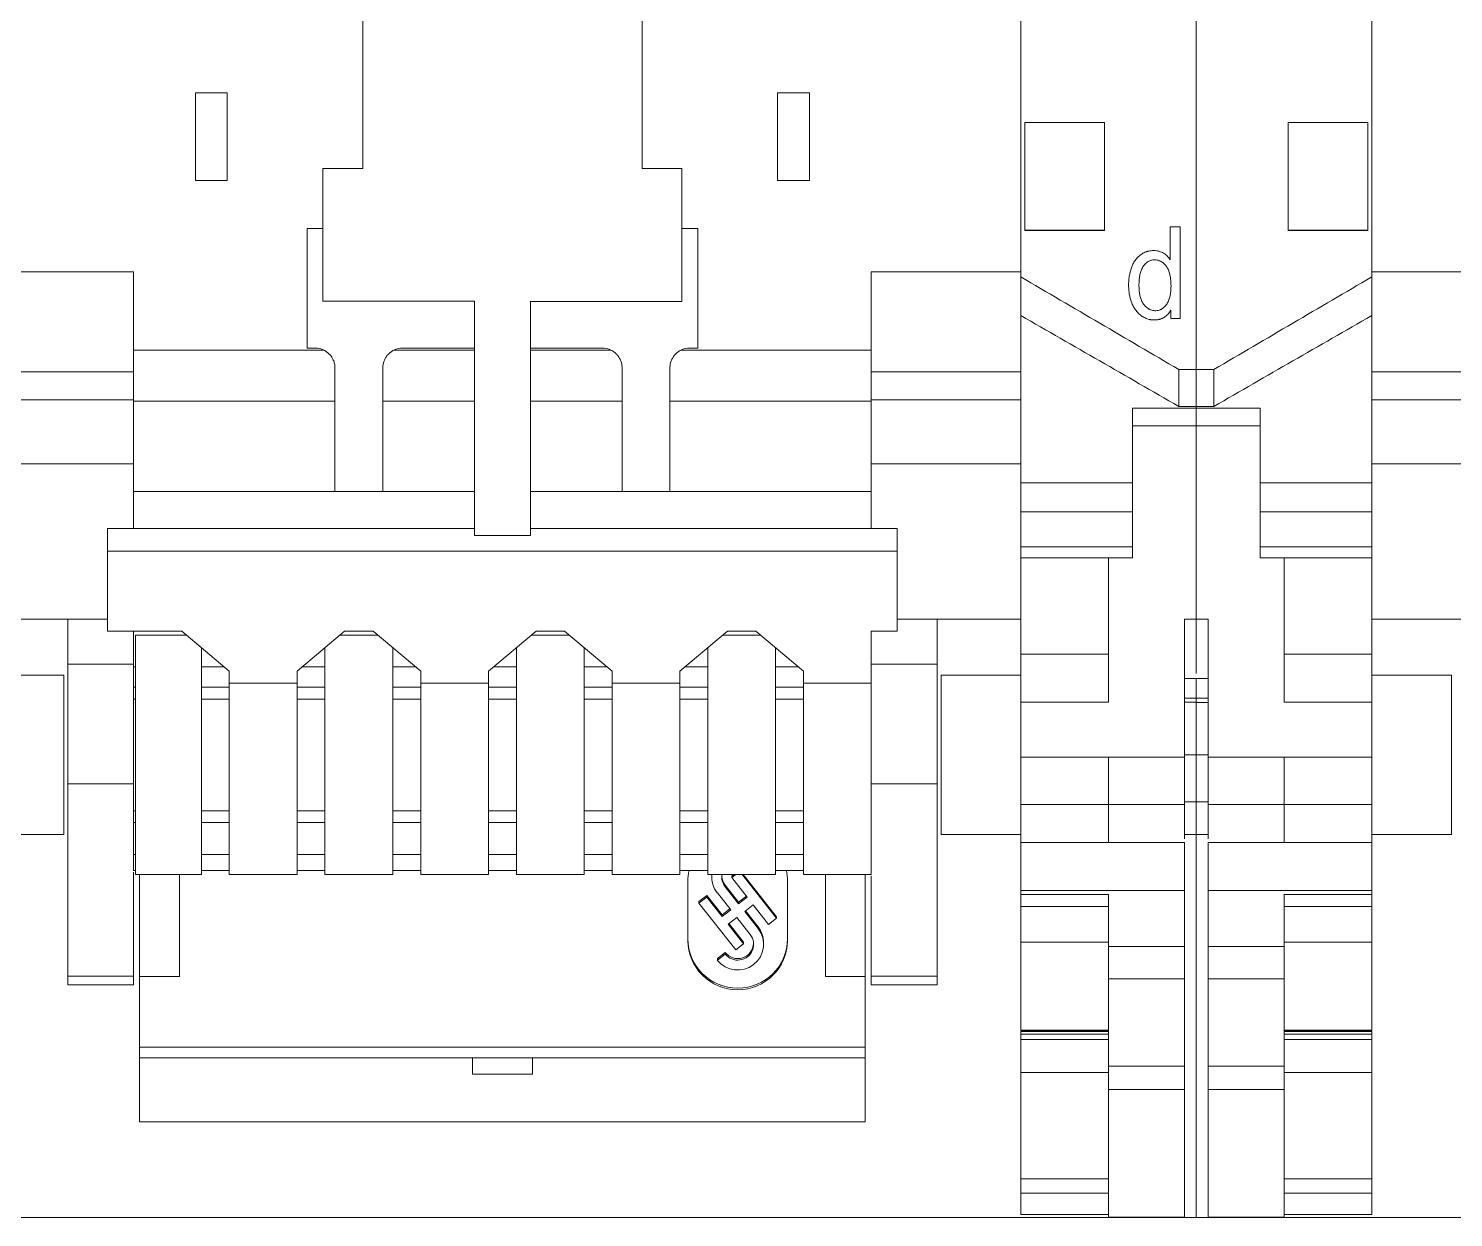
# Model space of a CAD drawing. Header units: millimetres. Extents: x 41350 to 54029, y 25852 to 34717.
# Drawn here: x 47022.33 to 47058.07, y 33420.9 to 33450.71 of the extents above; entities that cross this region are included whole.
import ezdxf

# ---------------------------------------------------------------- set-up
doc = ezdxf.new("R2010")
doc.units = ezdxf.units.MM
doc.set_wipeout_variables(frame=1)
doc.layers.add('! NO PLOT !', color=7, linetype='Continuous', true_color=0xff75dd, plot=False)
doc.layers.add('004-PI-DIN Šina', color=3, linetype='Continuous')
doc.layers.add('SI-ORMAR-Oprema', color=30, linetype='Continuous', lineweight=5)

# ---------------------------------------------------------------- blocks, each defined once
blk = doc.blocks.new('*U554')
at = {"layer": '004-PI-DIN Šina'}
for p, q in [((45.323, -50.15), (-241.3, -50.15)), ((45.323, -50.45), (-241.3, -50.45)), ((45.323, -67.987), (-241.3, -67.987)), ((-241.3, -68.487), (45.323, -68.487)), ((45.323, -68.535), (-241.3, -68.535)), ((45.323, -68.808), (-241.3, -68.808)), ((-241.3, -68.982), (45.323, -68.982)), ((45.323, -70.733), (-241.3, -70.733)), ((45.323, -70.842), (-241.3, -70.842)), ((45.323, -70.844), (-241.3, -70.844)), ((45.323, -70.878), (-241.3, -70.878)), ((45.323, -70.986), (-241.3, -70.986)), ((45.323, -70.987), (-241.3, -70.987)), ((45.323, -71.021), (-241.3, -71.021)), ((45.323, -71.129), (-241.3, -71.129)), ((45.323, -71.131), (-241.3, -71.131)), ((45.323, -71.165), (-241.3, -71.165)), ((45.323, -71.273), (-241.3, -71.273)), ((45.323, -71.274), (-241.3, -71.274)), ((45.323, -71.308), (-241.3, -71.308)), ((45.323, -71.416), (-241.3, -71.416)), ((45.323, -71.418), (-241.3, -71.418)), ((45.323, -71.452), (-241.3, -71.452)), ((45.323, -71.56), (-241.3, -71.56)), ((45.323, -71.562), (-241.3, -71.562)), ((45.323, -71.595), (-241.3, -71.595)), ((45.323, -71.703), (-241.3, -71.703)), ((45.323, -71.705), (-241.3, -71.705)), ((45.323, -71.739), (-241.3, -71.739)), ((45.323, -71.847), (-241.3, -71.847)), ((45.323, -71.849), (-241.3, -71.849)), ((45.323, -71.883), (-241.3, -71.883)), ((45.323, -72.107), (-241.3, -72.107)), ((45.323, -72.38), (-241.3, -72.38)), ((45.323, -72.492), (-241.3, -72.492)), ((45.323, -72.628), (-241.3, -72.628)), ((45.323, -73.62), (-241.3, -73.62))]:
    blk.add_line(p, q, dxfattribs=at)
blk = doc.blocks.new('6ES7531-7KF00-0AB0')
blk.add_wipeout([(-17.038, 69.029), (17.762, 69.029), (17.762, -77.96), (-17.038, -77.971)]).dxf.layer = 'SI-ORMAR-Oprema'
at = {"layer": 'SI-ORMAR-Oprema', "linetype": 'Continuous'}
for p, q in [((-17.038, 56.709), (-17.038, -56.709)), ((-12.638, 54.429), (-12.638, -54.387)), ((-14.738, -53.219), (-14.738, -50.518)), ((-12.738, -50.518), (-14.738, -50.518)), ((-12.738, -53.219), (-12.738, -50.518)), ((-14.738, -53.221), (-14.738, -53.219)), ((-12.738, -53.219), (-14.738, -53.219)), ((-12.738, -53.221), (-14.738, -53.221)), ((-12.738, -53.221), (-12.738, -53.219)), ((-8.888, -54.257), (-12.638, -54.257)), ((-12.638, -54.387), (-12.638, -55.355)), ((-12.638, -55.355), (-12.638, -59.554)), ((-17.038, -56.709), (-17.038, -57.634)), ((-16.598, -56.709), (-17.038, -56.709)), ((-16.598, -57.634), (-16.598, -56.709)), ((-8.888, -56.764), (-12.638, -56.764)), ((-8.888, -57.471), (-12.638, -57.471)), ((-17.038, -57.634), (-17.038, -57.675)), ((-16.598, -57.634), (-17.038, -57.634)), ((-17.038, -58.121), (-17.038, -57.675)), ((-17.038, -57.675), (-15.438, -57.675)), ((-15.438, -57.675), (-15.438, -59.554)), ((-17.038, -58.121), (-17.038, -62.971)), ((-15.438, -58.121), (-17.038, -58.121)), ((-8.888, -59.071), (-12.638, -59.071)), ((-15.438, -59.554), (-15.438, -60.275)), ((-12.638, -59.554), (-15.438, -59.554)), ((-12.638, -59.554), (-12.638, -60.275)), ((-15.438, -60.275), (-15.438, -61.154)), ((-12.638, -60.275), (-15.438, -60.275)), ((-12.638, -60.275), (-12.638, -61.154)), ((-15.438, -61.154), (-15.438, -61.432)), ((-12.638, -61.154), (-15.438, -61.154)), ((-12.638, -61.432), (-15.438, -61.432)), ((-14.838, -65.05), (-14.838, -61.432)), ((-12.638, -61.154), (-12.638, -61.432)), ((-12.638, -63.85), (-12.638, -61.432)), ((-17.038, -62.971), (-17.038, -64.333)), ((-16.738, -62.971), (-17.038, -62.971)), ((-16.738, -66.432), (-16.738, -62.971)), ((-9.538, -62.971), (-12.638, -62.971)), ((-12.638, -63.85), (-14.838, -63.85)), ((-12.638, -65.05), (-12.638, -63.85)), ((-16.738, -64.459), (-17.038, -64.459)), ((-10.638, -64.371), (-12.638, -64.371)), ((-10.638, -64.371), (-10.638, -67.786)), ((-16.738, -64.953), (-17.038, -64.953)), ((-12.638, -65.05), (-14.838, -65.05)), ((-12.638, -66.432), (-12.638, -65.05)), ((-16.738, -66.371), (-17.038, -66.371)), ((-12.638, -66.432), (-14.838, -66.432)), ((-12.638, -67.62), (-12.638, -66.432)), ((-17.038, -68.371), (-17.038, -67.553)), ((-16.738, -67.553), (-17.038, -67.553)), ((-12.638, -67.62), (-14.838, -67.62)), ((-12.638, -68.572), (-12.638, -67.62)), ((-10.638, -67.786), (-10.638, -68.371)), ((-17.038, -68.371), (-17.038, -77.971)), ((-17.038, -68.371), (-16.738, -68.371)), ((-16.738, -68.571), (-16.738, -69.771)), ((-12.638, -68.571), (-14.838, -68.571)), ((-12.638, -68.371), (-10.638, -68.371)), ((-12.638, -68.571), (-12.638, -69.771)), ((-16.738, -71.173), (-16.738, -69.771)), ((-12.638, -69.771), (-16.738, -69.771)), ((-14.838, -71.173), (-14.838, -69.871)), ((-12.638, -69.871), (-14.838, -69.871)), ((-12.638, -69.871), (-12.638, -69.771)), ((-12.638, -70.171), (-12.638, -69.871)), ((-12.638, -70.171), (-14.838, -70.171)), ((-12.638, -71.07), (-12.638, -70.171)), ((-12.638, -71.07), (-14.838, -71.07)), ((-12.638, -73.271), (-12.638, -71.07)), ((-16.738, -71.989), (-16.738, -71.173)), ((-14.838, -71.173), (-16.738, -71.173)), ((-14.838, -71.989), (-14.838, -71.173)), ((-16.738, -71.989), (-16.738, -74.176)), ((-14.838, -71.989), (-16.738, -71.989)), ((-14.838, -71.989), (-14.838, -74.176)), ((-14.838, -73.271), (-12.638, -73.271)), ((-12.638, -73.3), (-14.838, -73.3)), ((-12.638, -73.307), (-14.838, -73.307)), ((-12.638, -73.371), (-14.838, -73.371)), ((-12.638, -73.509), (-14.838, -73.509)), ((-12.638, -73.307), (-12.638, -73.3)), ((-12.638, -73.371), (-12.638, -73.307)), ((-12.638, -73.371), (-12.638, -73.509)), ((-12.638, -73.509), (-12.638, -74.333)), ((-16.738, -74.763), (-16.738, -74.176)), ((-14.838, -74.176), (-16.738, -74.176)), ((-14.838, -74.763), (-14.838, -74.176)), ((-12.638, -74.333), (-14.838, -74.333)), ((-12.638, -74.333), (-12.638, -76.998)), ((-14.838, -74.763), (-16.738, -74.763)), ((-12.638, -76.998), (-14.838, -76.998)), ((-12.638, -76.998), (-12.638, -77.365)), ((-14.838, -77.365), (-14.838, -77.896)), ((-12.638, -77.365), (-14.838, -77.365)), ((-12.638, -77.365), (-12.638, -77.896)), ((-14.838, -77.896), (-12.638, -77.896)), ((-12.638, -77.896), (-14.838, -77.896)), ((-12.638, -77.896), (-12.638, -77.896)), ((-15.097, -77.971), (-17.038, -77.971)), ((-16.738, -77.96), (-14.838, -77.96)), ((-14.838, -77.96), (-16.738, -77.96)), ((16.163, -77.971), (-15.097, -77.971))]:
    blk.add_line(p, q, dxfattribs=at)
for points, degree in [([(-16.598, -56.709), (-15.278, -55.935), (-13.958, -55.161), (-12.638, -54.387)], 3), ([(-12.638, -55.355), (-13.958, -56.115), (-15.278, -56.874), (-16.598, -57.634)], 3), ([(-17.038, -64.459), (-17.038, -64.459), (-17.038, -64.623), (-17.038, -64.953)], 3), ([(-17.038, -64.953), (-17.038, -64.985), (-17.038, -65.018), (-17.038, -65.052)], 3), ([(-16.738, -65.055), (-17.038, -65.055)], 1), ([(-16.738, -67.62), (-16.738, -67.197), (-16.738, -66.786), (-16.738, -66.432)], 3), ([(-14.838, -66.432), (-16.738, -66.432)], 1), ([(-14.838, -66.998), (-14.838, -66.799), (-14.838, -66.609), (-14.838, -66.432)], 3), ([(-14.838, -67.462), (-14.838, -67.304), (-14.838, -67.149), (-14.838, -66.998)], 3), ([(-14.838, -67.62), (-14.838, -67.567), (-14.838, -67.514), (-14.838, -67.462)], 3), ([(-16.738, -68.475), (-16.738, -68.184), (-16.738, -67.888), (-16.738, -67.62)], 3), ([(-14.838, -67.62), (-16.738, -67.62)], 1), ([(-14.838, -68.575), (-14.838, -68.251), (-14.838, -67.919), (-14.838, -67.62)], 3), ([(-14.838, -68.571), (-15.471, -68.571), (-16.105, -68.571), (-16.738, -68.571)], 3), ([(-16.738, -77.96), (-16.738, -77.919), (-16.738, -77.628), (-16.738, -76.563), (-16.738, -75.433), (-16.738, -74.763)], 3), ([(-14.838, -77.96), (-14.838, -77.948), (-14.838, -77.926), (-14.838, -77.896)], 3)]:
    blk.add_open_spline(points, degree=degree, dxfattribs=at)
for points, knots in [([(-17.038, -65.055), (-17.038, -65.191), (-17.038, -65.348), (-17.038, -65.712), (-17.038, -65.928), (-17.038, -66.221), (-17.038, -66.296), (-17.038, -66.371)], [0, 0, 0, 0, 0.390088, 0.390088, 0.846458, 0.846458, 1, 1, 1, 1]), ([(-17.038, -66.371), (-17.038, -66.564), (-17.038, -66.76), (-17.038, -67.161), (-17.038, -67.369), (-17.038, -67.553)], [0, 0, 0, 0, 0.463629, 0.463629, 1, 1, 1, 1]), ([(-14.838, -77.365), (-14.838, -77.131), (-14.838, -76.453), (-14.838, -75.433), (-14.838, -74.763)], [0, 0, 0, 0, 0.445928, 1, 1, 1, 1])]:
    blk.add_open_spline(points, degree=3, knots=knots, dxfattribs=at)
blk = doc.blocks.new('6ES7522-1BL01-0AB0')
blk.add_wipeout([(-17.4, 69.029), (17.4, 69.029), (17.4, -77.971), (-17.4, -77.971)]).dxf.layer = 'SI-ORMAR-Oprema'
at = {"layer": 'SI-ORMAR-Oprema', "linetype": 'Continuous'}
for p, q in [((17.4, 56.709), (17.4, -56.709)), ((13, -54.387), (13, 54.429)), ((-3.5, -51.671), (-3.5, 26.171)), ((3.5, 26.171), (3.5, -51.671)), ((-7.7, -51.971), (-7.7, -49.771)), ((-7.7, -49.771), (-6.9, -49.771)), ((-6.9, -49.771), (-6.9, -51.971)), ((6.9, -49.771), (7.7, -49.771)), ((6.9, -51.971), (6.9, -49.771)), ((7.7, -49.771), (7.7, -51.971)), ((13.1, -53.219), (13.1, -50.518)), ((13.1, -50.518), (15.1, -50.518)), ((15.1, -53.219), (15.1, -50.518)), ((-4.5, -51.671), (-3.5, -51.671)), ((-4.5, -54.996), (-4.5, -51.671)), ((3.5, -51.671), (4.5, -51.671)), ((4.5, -51.671), (4.5, -55.001)), ((-6.9, -51.971), (-7.7, -51.971)), ((7.7, -51.971), (6.9, -51.971)), ((-4.9, -53.171), (-4.9, -56.171)), ((-4.5, -53.171), (-4.9, -53.171)), ((4.5, -53.171), (4.9, -53.171)), ((4.9, -53.171), (4.9, -56.171)), ((13.1, -53.221), (13.1, -53.219)), ((13.1, -53.219), (15.1, -53.219)), ((13.1, -53.221), (15.1, -53.221)), ((15.1, -53.221), (15.1, -53.219)), ((16.745, -53.13), (16.745, -53.955)), ((16.996, -53.13), (16.745, -53.13)), ((16.996, -55.43), (16.996, -53.13)), ((-9.25, -54.257), (-13, -54.257)), ((-9.25, -54.257), (-9.25, -56.226)), ((9.25, -54.257), (9.25, -56.226)), ((9.25, -54.257), (13, -54.257)), ((13, -55.355), (13, -54.387)), ((-0.7, -54.996), (-4.5, -54.996)), ((-0.7, -60.871), (-0.7, -54.996)), ((0.7, -54.996), (0.7, -60.871)), ((4.5, -55.001), (0.7, -55.001)), ((13, -59.554), (13, -55.355)), ((16.761, -55.219), (16.761, -55.43)), ((16.761, -55.43), (16.996, -55.43)), ((-9.25, -57.499), (-9.25, -56.226)), ((-4.473, -56.226), (-9.25, -56.226)), ((-4.9, -56.171), (-4.7, -56.171)), ((-0.7, -56.226), (-2.727, -56.226)), ((-2.5, -56.171), (-0.7, -56.171)), ((2.5, -56.171), (0.7, -56.171)), ((2.727, -56.226), (0.7, -56.226)), ((9.25, -56.226), (4.473, -56.226)), ((4.9, -56.171), (4.7, -56.171)), ((9.25, -57.499), (9.25, -56.226)), ((-9.25, -56.764), (-13, -56.764)), ((-4.2, -56.671), (-4.2, -57.499)), ((-3, -57.499), (-3, -56.671)), ((3, -57.499), (3, -56.671)), ((4.2, -56.671), (4.2, -57.499)), ((9.25, -56.764), (13, -56.764)), ((16.96, -56.709), (16.96, -57.634)), ((17.4, -56.709), (16.96, -56.709)), ((17.4, -56.709), (17.4, -57.634)), ((-9.25, -57.471), (-13, -57.471)), ((-9.25, -59.771), (-9.25, -57.499)), ((-4.2, -57.499), (-9.25, -57.499)), ((-4.2, -57.499), (-4.2, -59.771)), ((-3, -59.771), (-3, -57.499)), ((-0.7, -57.499), (-3, -57.499)), ((3, -57.499), (0.7, -57.499)), ((3, -59.771), (3, -57.499)), ((4.2, -57.499), (4.2, -59.771)), ((9.25, -57.499), (4.2, -57.499)), ((9.25, -57.471), (13, -57.471)), ((9.25, -59.771), (9.25, -57.499)), ((15.8, -57.675), (15.8, -59.554)), ((15.8, -57.675), (17.4, -57.675)), ((17.4, -57.634), (16.96, -57.634)), ((17.4, -57.634), (17.4, -57.675)), ((17.4, -58.121), (17.4, -57.675)), ((15.8, -58.121), (17.4, -58.121)), ((17.4, -58.121), (17.4, -62.971)), ((-9.25, -59.071), (-13, -59.071)), ((9.25, -59.071), (13, -59.071)), ((13, -60.275), (13, -59.554)), ((15.8, -59.554), (13, -59.554)), ((15.8, -60.275), (15.8, -59.554)), ((-9.25, -60.693), (-9.25, -59.771)), ((-4.2, -59.771), (-9.25, -59.771)), ((-3, -59.771), (-4.2, -59.771)), ((-0.7, -59.771), (-3, -59.771)), ((3, -59.771), (0.7, -59.771)), ((4.2, -59.771), (3, -59.771)), ((9.25, -59.771), (4.2, -59.771)), ((9.25, -60.693), (9.25, -59.771)), ((13, -61.154), (13, -60.275)), ((15.8, -60.275), (13, -60.275)), ((15.8, -61.154), (15.8, -60.275)), ((-9.9, -60.693), (-9.9, -61.263)), ((-0.7, -60.693), (-9.9, -60.693)), ((9.9, -60.693), (0.7, -60.693)), ((9.9, -60.693), (9.9, -61.263)), ((0.7, -60.871), (-0.7, -60.871)), ((-9.9, -63.271), (-9.9, -61.263)), ((9.9, -61.263), (-9.9, -61.263)), ((9.9, -63.271), (9.9, -61.263)), ((13, -61.432), (13, -61.154)), ((15.8, -61.154), (13, -61.154)), ((13, -63.85), (13, -61.432)), ((15.8, -61.432), (13, -61.432)), ((15.2, -65.05), (15.2, -61.432)), ((15.8, -61.432), (15.8, -61.154)), ((-9.9, -62.971), (-13, -62.971)), ((-10.9, -62.971), (-10.9, -64.1)), ((9.9, -62.971), (13, -62.971)), ((10.9, -62.971), (10.9, -64.1)), ((17.1, -66.432), (17.1, -62.971)), ((17.4, -62.971), (17.1, -62.971)), ((17.4, -62.971), (17.4, -64.333)), ((-9.9, -63.271), (-8.042, -63.271)), ((-9.25, -63.271), (-9.25, -64.167)), ((-9.2, -69.371), (-9.2, -63.371)), ((-7.923, -63.371), (-9.2, -63.371)), ((-8.042, -63.271), (-6.85, -64.271)), ((-5.15, -64.271), (-3.958, -63.271)), ((-3.123, -63.371), (-4.077, -63.371)), ((-3.958, -63.271), (-3.242, -63.271)), ((-3.242, -63.271), (-2.05, -64.271)), ((-0.35, -64.271), (0.842, -63.271)), ((1.677, -63.371), (0.723, -63.371)), ((0.842, -63.271), (1.558, -63.271)), ((1.558, -63.271), (2.75, -64.271)), ((4.45, -64.271), (5.642, -63.271)), ((6.477, -63.371), (5.523, -63.371)), ((5.642, -63.271), (6.358, -63.271)), ((6.358, -63.271), (7.55, -64.271)), ((9.25, -63.271), (9.25, -64.571)), ((9.9, -63.271), (9.25, -63.271)), ((-7.55, -69.371), (-7.55, -63.684)), ((-4.45, -69.371), (-4.45, -63.684)), ((-2.75, -69.371), (-2.75, -63.684)), ((0.35, -69.371), (0.35, -63.684)), ((2.05, -69.371), (2.05, -63.684)), ((5.15, -69.371), (5.15, -63.684)), ((6.85, -69.371), (6.85, -63.684)), ((13, -65.05), (13, -63.85)), ((15.2, -63.85), (13, -63.85)), ((-10.9, -64.1), (-10.9, -67.096)), ((-9.25, -64.1), (-10.9, -64.1)), ((-9.25, -64.671), (-9.25, -64.167)), ((-9.2, -64.167), (-9.25, -64.167)), ((-6.974, -64.167), (-7.55, -64.167)), ((-6.85, -64.271), (-6.85, -64.571)), ((-5.15, -64.571), (-5.15, -64.271)), ((-4.45, -64.167), (-5.026, -64.167)), ((-2.174, -64.167), (-2.75, -64.167)), ((-2.05, -64.271), (-2.05, -64.571)), ((-0.35, -64.571), (-0.35, -64.271)), ((0.35, -64.167), (-0.226, -64.167)), ((2.626, -64.167), (2.05, -64.167)), ((2.75, -64.271), (2.75, -64.571)), ((4.45, -64.571), (4.45, -64.271)), ((5.15, -64.167), (4.574, -64.167)), ((7.426, -64.167), (6.85, -64.167)), ((7.55, -64.271), (7.55, -64.571)), ((9.25, -64.1), (10.9, -64.1)), ((10.9, -64.1), (10.9, -67.096)), ((-11, -64.371), (-13, -64.371)), ((-11, -64.371), (-11, -67.786)), ((-9.25, -64.971), (-9.25, -64.671)), ((-9.2, -64.671), (-9.25, -64.671)), ((-6.85, -64.671), (-7.55, -64.671)), ((-6.85, -69.371), (-6.85, -64.571)), ((-5.15, -64.571), (-6.85, -64.571)), ((-5.15, -69.371), (-5.15, -64.571)), ((-4.45, -64.671), (-5.15, -64.671)), ((-2.05, -64.671), (-2.75, -64.671)), ((-2.05, -69.371), (-2.05, -64.571)), ((-0.35, -64.571), (-2.05, -64.571)), ((-0.35, -69.371), (-0.35, -64.571)), ((0.35, -64.671), (-0.35, -64.671)), ((2.75, -64.671), (2.05, -64.671)), ((2.75, -69.371), (2.75, -64.571)), ((4.45, -64.571), (2.75, -64.571)), ((4.45, -69.371), (4.45, -64.571)), ((5.15, -64.671), (4.45, -64.671)), ((7.55, -64.671), (6.85, -64.671)), ((7.55, -69.371), (7.55, -64.571)), ((9.25, -64.571), (7.55, -64.571)), ((9.25, -69.371), (9.25, -64.571)), ((11, -64.371), (11, -67.786)), ((13, -64.371), (11, -64.371)), ((17.4, -64.459), (17.1, -64.459)), ((-9.25, -67.771), (-9.25, -64.971)), ((-9.2, -64.971), (-9.25, -64.971)), ((-6.85, -64.971), (-7.55, -64.971)), ((-4.45, -64.971), (-5.15, -64.971)), ((-2.05, -64.971), (-2.75, -64.971)), ((0.35, -64.971), (-0.35, -64.971)), ((2.75, -64.971), (2.05, -64.971)), ((5.15, -64.971), (4.45, -64.971)), ((7.55, -64.971), (6.85, -64.971)), ((17.1, -64.953), (17.4, -64.953)), ((13, -66.432), (13, -65.05)), ((13, -65.05), (15.2, -65.05)), ((13, -67.62), (13, -66.432)), ((13, -66.432), (15.2, -66.432)), ((17.1, -66.371), (17.4, -66.371)), ((-9.25, -67.096), (-10.9, -67.096)), ((9.25, -67.096), (10.9, -67.096)), ((-11, -67.786), (-11, -68.371)), ((-9.25, -68.071), (-9.25, -67.771)), ((-9.2, -67.771), (-9.25, -67.771)), ((-6.85, -67.771), (-7.55, -67.771)), ((-4.45, -67.771), (-5.15, -67.771)), ((-2.05, -67.771), (-2.75, -67.771)), ((0.35, -67.771), (-0.35, -67.771)), ((2.75, -67.771), (2.05, -67.771)), ((5.15, -67.771), (4.45, -67.771)), ((7.55, -67.771), (6.85, -67.771)), ((11, -67.786), (11, -68.371)), ((13, -68.572), (13, -67.62)), ((13, -67.62), (15.2, -67.62)), ((17.1, -67.553), (17.4, -67.553)), ((17.4, -68.371), (17.4, -67.553)), ((-9.25, -68.871), (-9.25, -68.071)), ((-9.2, -68.071), (-9.25, -68.071)), ((-6.85, -68.071), (-7.55, -68.071)), ((-4.45, -68.071), (-5.15, -68.071)), ((-2.05, -68.071), (-2.75, -68.071)), ((0.35, -68.071), (-0.35, -68.071)), ((2.75, -68.071), (2.05, -68.071)), ((5.15, -68.071), (4.45, -68.071)), ((7.55, -68.071), (6.85, -68.071)), ((-13, -68.371), (-11, -68.371)), ((11, -68.371), (13, -68.371)), ((13, -68.571), (13, -69.771)), ((13, -68.571), (15.2, -68.571)), ((17.1, -68.371), (17.4, -68.371)), ((17.1, -68.571), (17.1, -69.771)), ((17.4, -68.371), (17.4, -77.971)), ((-9.25, -69.271), (-9.25, -68.871)), ((-9.2, -68.871), (-9.25, -68.871)), ((-6.85, -68.871), (-7.55, -68.871)), ((-4.45, -68.871), (-5.15, -68.871)), ((-2.05, -68.871), (-2.75, -68.871)), ((0.35, -68.871), (-0.35, -68.871)), ((2.75, -68.871), (2.05, -68.871)), ((5.15, -68.871), (4.45, -68.871)), ((7.55, -68.871), (6.85, -68.871)), ((-9.2, -69.271), (-9.25, -69.271)), ((-6.85, -69.271), (-7.55, -69.271)), ((-4.45, -69.271), (-5.15, -69.271)), ((-2.05, -69.271), (-2.75, -69.271)), ((0.35, -69.271), (-0.35, -69.271)), ((2.75, -69.271), (2.05, -69.271)), ((5.15, -69.271), (4.45, -69.271)), ((7.55, -69.271), (6.85, -69.271)), ((-9.2, -69.371), (-7.55, -69.371)), ((-9.1, -71.931), (-9.1, -69.372)), ((-8.1, -71.931), (-8.1, -69.372)), ((-6.85, -69.371), (-5.15, -69.371)), ((-4.45, -69.371), (-2.75, -69.371)), ((-2.05, -69.371), (-0.35, -69.371)), ((0.35, -69.371), (2.05, -69.371)), ((2.75, -69.371), (4.45, -69.371)), ((4.65, -69.535), (4.65, -71.022)), ((5.15, -69.371), (6.85, -69.371)), ((5.251, -69.396), (5.251, -69.435)), ((5.922, -70.066), (5.586, -69.639)), ((5.586, -69.639), (5.586, -69.679)), ((5.922, -70.105), (5.586, -69.679)), ((5.803, -69.371), (5.753, -69.41)), ((5.853, -69.371), (5.753, -69.449)), ((5.753, -69.41), (5.753, -69.449)), ((5.753, -69.449), (6.137, -69.938)), ((6.873, -70.469), (6.009, -69.371)), ((6.873, -70.429), (6.039, -69.371)), ((7.15, -71.022), (7.15, -69.535)), ((7.55, -69.371), (9.25, -69.371)), ((8.1, -69.372), (8.1, -71.931)), ((9.1, -71.931), (9.1, -69.372)), ((5.124, -69.897), (4.927, -70.05)), ((5.124, -69.936), (4.927, -70.089)), ((5.509, -70.386), (5.124, -69.897)), ((5.124, -69.897), (5.124, -69.936)), ((5.509, -70.425), (5.124, -69.936)), ((5.389, -69.831), (5.725, -70.257)), ((6.118, -69.913), (5.922, -70.066)), ((6.137, -69.938), (5.922, -70.105)), ((13, -69.871), (13, -69.771)), ((13, -69.771), (17.1, -69.771)), ((13, -70.171), (13, -69.871)), ((13, -69.871), (15.2, -69.871)), ((15.2, -71.173), (15.2, -69.871)), ((17.1, -71.173), (17.1, -69.771)), ((4.927, -70.05), (4.927, -70.089)), ((4.927, -70.089), (5.85, -71.261)), ((5.705, -70.233), (5.509, -70.386)), ((5.725, -70.257), (5.509, -70.425)), ((5.509, -70.386), (5.509, -70.425)), ((5.922, -70.066), (5.922, -70.105)), ((6.075, -70.3), (6.291, -70.133)), ((6.411, -70.726), (6.075, -70.3)), ((6.411, -70.687), (6.095, -70.285)), ((6.291, -70.133), (6.676, -70.621)), ((13, -71.07), (13, -70.171)), ((13, -70.171), (15.2, -70.171)), ((5.663, -70.62), (5.878, -70.453)), ((6.047, -71.108), (5.663, -70.62)), ((6.047, -71.069), (5.682, -70.605)), ((5.878, -70.453), (6.214, -70.879)), ((6.411, -70.687), (6.411, -70.726)), ((6.676, -70.621), (6.873, -70.469)), ((6.873, -70.429), (6.873, -70.469)), ((5.85, -71.261), (6.047, -71.108)), ((6.047, -71.069), (6.047, -71.108)), ((6.549, -71.123), (6.549, -71.083)), ((13, -73.271), (13, -71.07)), ((13, -71.07), (15.2, -71.07)), ((5.586, -71.327), (5.389, -71.48)), ((5.586, -71.366), (5.389, -71.519)), ((5.586, -71.327), (5.586, -71.366)), ((15.2, -71.989), (15.2, -71.173)), ((15.2, -71.173), (17.1, -71.173)), ((17.1, -71.989), (17.1, -71.173)), ((5.389, -71.48), (5.389, -71.519)), ((-10.9, -72.138), (-10.9, -71.921)), ((-9.25, -71.921), (-10.9, -71.921)), ((-10.9, -72.138), (-9.25, -72.138)), ((-9.25, -72.138), (-9.25, -71.921)), ((-9.1, -71.932), (-9.1, -71.931)), ((-9.1, -71.931), (-8.1, -71.931)), ((-9.1, -71.932), (-8.1, -71.932)), ((-9.1, -73.704), (-9.1, -71.932)), ((-8.1, -71.932), (-8.1, -71.931)), ((8.1, -71.931), (8.1, -71.932)), ((8.1, -71.931), (9.1, -71.931)), ((8.1, -71.932), (9.1, -71.932)), ((9.1, -71.932), (9.1, -71.931)), ((9.1, -73.704), (9.1, -71.932)), ((9.25, -72.138), (9.25, -71.921)), ((9.25, -71.921), (10.9, -71.921)), ((9.25, -72.138), (10.9, -72.138)), ((10.9, -72.138), (10.9, -71.921)), ((15.2, -71.989), (15.2, -74.176)), ((15.2, -71.989), (17.1, -71.989)), ((17.1, -71.989), (17.1, -74.176)), ((13, -73.271), (15.2, -73.271)), ((13, -73.307), (13, -73.3)), ((15.2, -73.3), (13, -73.3)), ((13, -73.371), (13, -73.307)), ((13, -73.307), (15.2, -73.307)), ((13, -73.371), (13, -73.509)), ((13, -73.371), (15.2, -73.371)), ((13, -73.509), (13, -74.333)), ((13, -73.509), (15.2, -73.509)), ((-9.1, -73.971), (-9.1, -73.704)), ((-9.1, -73.704), (9.1, -73.704)), ((-9.1, -75.571), (-9.1, -73.971)), ((-9.1, -73.971), (9.1, -73.971)), ((-0.75, -73.971), (-0.75, -74.376)), ((0.75, -73.971), (0.75, -74.376)), ((9.1, -73.971), (9.1, -73.704)), ((9.1, -75.571), (9.1, -73.971)), ((15.2, -74.763), (15.2, -74.176)), ((15.2, -74.176), (17.1, -74.176)), ((17.1, -74.763), (17.1, -74.176)), ((-0.75, -74.376), (0.75, -74.376)), ((13, -74.333), (13, -76.998)), ((13, -74.333), (15.2, -74.333)), ((15.2, -74.763), (17.1, -74.763)), ((-9.1, -75.571), (9.1, -75.571)), ((13, -76.998), (13, -77.365)), ((13, -76.998), (15.2, -76.998)), ((13, -77.365), (13, -77.896)), ((13, -77.365), (15.2, -77.365)), ((15.2, -77.365), (15.2, -77.896)), ((13, -77.896), (13, -77.896)), ((13, -77.896), (15.2, -77.896)), ((13, -77.896), (15.2, -77.896)), ((15.801, -77.971), (-15.459, -77.971)), ((15.2, -77.96), (17.1, -77.96)), ((15.2, -77.96), (17.1, -77.96)), ((17.4, -77.971), (15.801, -77.971))]:
    blk.add_line(p, q, dxfattribs=at)
for centre, start, end in [((-4.7, -56.671), 63.0205, 90), ((-2.5, -56.671), 90, 116.9795), ((2.5, -56.671), 63.0205, 90), ((4.7, -56.671), 90, 116.9795)]:
    blk.add_arc(centre, 0.5, start, end, dxfattribs=at)
for centre, major_axis, start_param, end_param in [((5.9, -69.535), (1.25, 0), 2.927081, 3.141593), ((5.9, -69.535), (1.25, 0), 0, 0.214512), ((5.9, -69.435), (0.649, 0), 3.042589, 3.804818), ((5.9, -69.396), (0.649, 0), 3.103604, 3.141549), ((5.9, -69.435), (-0.399, 0), 6.121742, 6.94641), ((5.9, -69.396), (-0.399, 0), 0.049486, 0.663225), ((5.9, -71.123), (0.649, 0), 3.804818, 6.94641), ((5.9, -71.083), (0.649, 0), 6.283142, 6.94641), ((5.9, -70.983), (1.25, 0), 3.141593, 6.283185), ((5.9, -71.022), (1.25, 0), 3.141593, 6.283185), ((5.9, -71.123), (-0.399, 0), 0.663225, 3.804818), ((5.9, -71.083), (-0.399, 0), 0.663225, 3.092069)]:
    blk.add_ellipse(centre, major_axis=major_axis, ratio=0.991445, start_param=start_param, end_param=end_param, dxfattribs=at)
for points, knots in [([(16.745, -53.955), (16.725, -53.925), (16.703, -53.897), (16.666, -53.859), (16.653, -53.847), (16.632, -53.83), (16.625, -53.824), (16.611, -53.814), (16.603, -53.808), (16.581, -53.794), (16.566, -53.784), (16.535, -53.768), (16.511, -53.757), (16.485, -53.749), (16.468, -53.743), (16.459, -53.741), (16.433, -53.735), (16.398, -53.728), (16.363, -53.726), (16.327, -53.725), (16.309, -53.726), (16.255, -53.73), (16.22, -53.735), (16.177, -53.747), (16.168, -53.749), (16.151, -53.755), (16.143, -53.758), (16.118, -53.767), (16.101, -53.774), (16.054, -53.798), (16.023, -53.817), (15.988, -53.844), (15.98, -53.849), (15.967, -53.861), (15.946, -53.878), (15.915, -53.91), (15.892, -53.937), (15.871, -53.965), (15.86, -53.98), (15.832, -54.025), (15.815, -54.057), (15.786, -54.121), (15.774, -54.154), (15.757, -54.205), (15.752, -54.222), (15.743, -54.257), (15.73, -54.309), (15.721, -54.361), (15.707, -54.465), (15.703, -54.536), (15.703, -54.642), (15.705, -54.678), (15.71, -54.749), (15.719, -54.819), (15.733, -54.888), (15.751, -54.956), (15.762, -54.99), (15.787, -55.057), (15.802, -55.089), (15.834, -55.152), (15.853, -55.182), (15.884, -55.225), (15.895, -55.24), (15.918, -55.267), (15.954, -55.306), (15.994, -55.341), (16.03, -55.367), (16.038, -55.372), (16.053, -55.382), (16.06, -55.387), (16.083, -55.4), (16.13, -55.425), (16.18, -55.443), (16.223, -55.454), (16.232, -55.456), (16.249, -55.459), (16.258, -55.461), (16.285, -55.464), (16.303, -55.466), (16.338, -55.467), (16.356, -55.467), (16.391, -55.466), (16.409, -55.464), (16.436, -55.46), (16.444, -55.458), (16.462, -55.455), (16.488, -55.449), (16.522, -55.437), (16.546, -55.426), (16.562, -55.419), (16.57, -55.415), (16.594, -55.401), (16.624, -55.382), (16.651, -55.359), (16.677, -55.334), (16.689, -55.321), (16.724, -55.28), (16.744, -55.251), (16.761, -55.219)], [0, 0, 0, 0, 0.03125, 0.03125, 0.046875, 0.046875, 0.054687, 0.054687, 0.0625, 0.0625, 0.078125, 0.078125, 0.09375, 0.101562, 0.101562, 0.109375, 0.109375, 0.125, 0.140625, 0.140625, 0.15625, 0.15625, 0.1875, 0.1875, 0.195312, 0.195312, 0.203125, 0.203125, 0.21875, 0.21875, 0.25, 0.25, 0.257813, 0.257813, 0.265625, 0.28125, 0.296875, 0.296875, 0.3125, 0.3125, 0.34375, 0.34375, 0.375, 0.375, 0.390625, 0.390625, 0.40625, 0.4375, 0.4375, 0.5, 0.5, 0.53125, 0.53125, 0.5625, 0.59375, 0.59375, 0.625, 0.625, 0.65625, 0.65625, 0.6875, 0.6875, 0.703125, 0.703125, 0.71875, 0.75, 0.75, 0.757813, 0.757813, 0.765625, 0.765625, 0.78125, 0.8125, 0.8125, 0.820313, 0.820313, 0.828125, 0.828125, 0.84375, 0.84375, 0.859375, 0.859375, 0.875, 0.875, 0.882813, 0.882813, 0.890625, 0.90625, 0.914063, 0.914063, 0.921875, 0.921875, 0.9375, 0.953125, 0.953125, 0.96875, 0.96875, 1, 1, 1, 1]), ([(16.076, -54.113), (16.097, -54.085), (16.12, -54.059), (16.161, -54.025), (16.175, -54.014), (16.205, -53.996), (16.229, -53.984), (16.254, -53.976), (16.271, -53.971), (16.279, -53.968), (16.305, -53.963), (16.323, -53.961), (16.349, -53.96), (16.358, -53.96), (16.375, -53.96), (16.384, -53.961), (16.411, -53.963), (16.436, -53.968), (16.462, -53.976), (16.478, -53.982), (16.486, -53.985), (16.511, -53.996), (16.526, -54.005), (16.548, -54.019), (16.555, -54.025), (16.569, -54.035), (16.576, -54.041), (16.595, -54.059), (16.608, -54.071), (16.625, -54.091), (16.631, -54.098), (16.641, -54.111), (16.647, -54.118), (16.657, -54.133), (16.662, -54.14), (16.671, -54.155), (16.676, -54.163), (16.697, -54.201), (16.71, -54.234), (16.726, -54.284), (16.73, -54.301), (16.739, -54.335), (16.742, -54.352), (16.752, -54.404), (16.756, -54.438), (16.763, -54.508), (16.764, -54.543), (16.766, -54.612), (16.766, -54.647), (16.764, -54.699), (16.763, -54.717), (16.76, -54.752), (16.758, -54.769), (16.752, -54.821), (16.746, -54.856), (16.733, -54.907), (16.728, -54.924), (16.717, -54.957), (16.711, -54.974), (16.69, -55.022), (16.673, -55.052), (16.647, -55.087), (16.642, -55.094), (16.631, -55.107), (16.625, -55.114), (16.607, -55.134), (16.594, -55.146), (16.567, -55.168), (16.553, -55.178), (16.531, -55.192), (16.523, -55.197), (16.507, -55.205), (16.483, -55.215), (16.458, -55.223), (16.424, -55.231), (16.406, -55.233), (16.371, -55.235), (16.354, -55.235), (16.319, -55.231), (16.301, -55.228), (16.267, -55.219), (16.243, -55.21), (16.219, -55.198), (16.204, -55.189), (16.196, -55.184), (16.16, -55.159), (16.134, -55.136), (16.105, -55.103), (16.099, -55.096), (16.088, -55.083), (16.083, -55.076), (16.067, -55.054), (16.058, -55.04), (16.041, -55.009), (16.033, -54.993), (16.019, -54.961), (16.013, -54.944), (15.996, -54.895), (15.988, -54.861), (15.978, -54.809), (15.976, -54.792), (15.971, -54.757), (15.969, -54.74), (15.965, -54.687), (15.963, -54.652), (15.962, -54.583), (15.963, -54.548), (15.966, -54.478), (15.969, -54.444), (15.978, -54.374), (15.984, -54.339), (16.001, -54.271), (16.011, -54.238), (16.031, -54.189), (16.039, -54.173), (16.056, -54.143), (16.065, -54.128), (16.076, -54.113)], [0, 0, 0, 0, 0.03125, 0.03125, 0.046875, 0.046875, 0.0625, 0.070312, 0.070312, 0.078125, 0.078125, 0.09375, 0.09375, 0.101563, 0.101563, 0.109375, 0.109375, 0.125, 0.132813, 0.132813, 0.140625, 0.140625, 0.15625, 0.15625, 0.164063, 0.164063, 0.171875, 0.171875, 0.1875, 0.1875, 0.195313, 0.195313, 0.203125, 0.203125, 0.210938, 0.210938, 0.21875, 0.21875, 0.25, 0.25, 0.265625, 0.265625, 0.28125, 0.28125, 0.3125, 0.3125, 0.34375, 0.34375, 0.375, 0.375, 0.390625, 0.390625, 0.40625, 0.40625, 0.4375, 0.4375, 0.453125, 0.453125, 0.46875, 0.46875, 0.5, 0.5, 0.507813, 0.507813, 0.515625, 0.515625, 0.53125, 0.53125, 0.546875, 0.546875, 0.554688, 0.554688, 0.5625, 0.578125, 0.578125, 0.59375, 0.59375, 0.609375, 0.609375, 0.625, 0.625, 0.640625, 0.648438, 0.648438, 0.65625, 0.65625, 0.6875, 0.6875, 0.695313, 0.695313, 0.703125, 0.703125, 0.71875, 0.71875, 0.734375, 0.734375, 0.75, 0.75, 0.78125, 0.78125, 0.796875, 0.796875, 0.8125, 0.8125, 0.84375, 0.84375, 0.875, 0.875, 0.90625, 0.90625, 0.9375, 0.9375, 0.96875, 0.96875, 0.984375, 0.984375, 1, 1, 1, 1]), ([(-4.473, -56.226), (-4.447, -56.239), (-4.423, -56.254), (-4.389, -56.28), (-4.378, -56.289), (-4.356, -56.308), (-4.346, -56.318), (-4.316, -56.35), (-4.298, -56.372), (-4.267, -56.42), (-4.253, -56.445), (-4.242, -56.471)], [0, 0, 0, 0, 0.25, 0.25, 0.375, 0.375, 0.5, 0.5, 0.75, 0.75, 1, 1, 1, 1]), ([(-2.958, -56.471), (-2.947, -56.445), (-2.933, -56.42), (-2.91, -56.384), (-2.901, -56.373), (-2.883, -56.35), (-2.874, -56.339), (-2.844, -56.308), (-2.823, -56.289), (-2.777, -56.254), (-2.753, -56.239), (-2.727, -56.226)], [0, 0, 0, 0, 0.25, 0.25, 0.375, 0.375, 0.5, 0.5, 0.75, 0.75, 1, 1, 1, 1]), ([(2.958, -56.471), (2.947, -56.445), (2.933, -56.42), (2.91, -56.384), (2.901, -56.373), (2.883, -56.35), (2.874, -56.339), (2.844, -56.308), (2.823, -56.289), (2.777, -56.254), (2.753, -56.239), (2.727, -56.226)], [0, 0, 0, 0, 0.25, 0.25, 0.375, 0.375, 0.5, 0.5, 0.75, 0.75, 1, 1, 1, 1]), ([(4.473, -56.226), (4.448, -56.239), (4.423, -56.254), (4.389, -56.28), (4.378, -56.289), (4.356, -56.308), (4.346, -56.318), (4.317, -56.349), (4.299, -56.372), (4.275, -56.408), (4.268, -56.42), (4.254, -56.445), (4.247, -56.458), (4.242, -56.471)], [0, 0, 0, 0, 0.25, 0.25, 0.375, 0.375, 0.5, 0.5, 0.75, 0.75, 0.875, 0.875, 1, 1, 1, 1]), ([(-4.242, -56.471), (-4.228, -56.503), (-4.217, -56.536), (-4.203, -56.604), (-4.2, -56.638), (-4.2, -56.671)], [0, 0, 0, 0, 0.5, 0.5, 1, 1, 1, 1]), ([(-3, -56.671), (-3, -56.638), (-2.997, -56.604), (-2.983, -56.536), (-2.972, -56.503), (-2.958, -56.471)], [0, 0, 0, 0, 0.5, 0.5, 1, 1, 1, 1]), ([(3, -56.671), (3, -56.638), (2.997, -56.604), (2.983, -56.536), (2.972, -56.503), (2.958, -56.471)], [0, 0, 0, 0, 0.5, 0.5, 1, 1, 1, 1]), ([(4.242, -56.471), (4.228, -56.503), (4.217, -56.536), (4.203, -56.604), (4.2, -56.638), (4.2, -56.671)], [0, 0, 0, 0, 0.5, 0.5, 1, 1, 1, 1]), ([(17.4, -65.055), (17.4, -65.191), (17.4, -65.348), (17.4, -65.712), (17.4, -65.928), (17.4, -66.221), (17.4, -66.296), (17.4, -66.371)], [0, 0, 0, 0, 0.390088, 0.390088, 0.846458, 0.846458, 1, 1, 1, 1]), ([(17.4, -66.371), (17.4, -66.564), (17.4, -66.76), (17.4, -67.161), (17.4, -67.369), (17.4, -67.553)], [0, 0, 0, 0, 0.463629, 0.463629, 1, 1, 1, 1]), ([(-10.9, -67.096), (-10.9, -67.196), (-10.9, -67.548), (-10.9, -68.534), (-10.9, -69.981), (-10.9, -71.235), (-10.9, -71.921)], [0, 0, 0, 0, 0.244152, 0.498495, 0.752867, 1, 1, 1, 1]), ([(10.9, -67.096), (10.9, -67.196), (10.9, -67.548), (10.9, -68.534), (10.9, -69.981), (10.9, -71.235), (10.9, -71.921)], [0, 0, 0, 0, 0.244152, 0.498495, 0.752867, 1, 1, 1, 1]), ([(15.2, -68.575), (15.2, -68.488), (15.2, -68.4), (15.2, -68.194), (15.2, -68.075), (15.2, -67.843), (15.2, -67.729), (15.2, -67.62)], [0, 0, 0, 0, 0.268438, 0.268438, 0.634219, 0.634219, 1, 1, 1, 1]), ([(-9.25, -69.316), (-9.25, -69.55), (-9.25, -70.313), (-9.25, -71.235), (-9.25, -71.921)], [0, 0, 0, 0, 0.329781, 1, 1, 1, 1]), ([(9.25, -69.404), (9.25, -69.613), (9.25, -70.351), (9.25, -71.235), (9.25, -71.921)], [0, 0, 0, 0, 0.300897, 1, 1, 1, 1]), ([(15.2, -77.365), (15.2, -77.131), (15.2, -76.453), (15.2, -75.433), (15.2, -74.763)], [0, 0, 0, 0, 0.445928, 1, 1, 1, 1])]:
    blk.add_open_spline(points, degree=3, knots=knots, dxfattribs=at)
for points, degree in [([(13, -54.387), (14.32, -55.161), (15.64, -55.935), (16.96, -56.709)], 3), ([(16.96, -57.634), (15.64, -56.874), (14.32, -56.115), (13, -55.355)], 3), ([(17.4, -64.459), (17.4, -64.459), (17.4, -64.623), (17.4, -64.953)], 3), ([(17.4, -64.953), (17.4, -64.985), (17.4, -65.018), (17.4, -65.052)], 3), ([(17.1, -65.052), (17.4, -65.052)], 1), ([(15.2, -66.432), (17.1, -66.432)], 1), ([(15.2, -66.998), (15.2, -66.812), (15.2, -66.622), (15.2, -66.432)], 3), ([(17.1, -67.62), (17.1, -67.197), (17.1, -66.786), (17.1, -66.432)], 3), ([(15.2, -67.462), (15.2, -67.311), (15.2, -67.156), (15.2, -66.998)], 3), ([(15.2, -67.62), (15.2, -67.568), (15.2, -67.515), (15.2, -67.462)], 3), ([(15.2, -67.62), (17.1, -67.62)], 1), ([(17.1, -68.475), (17.1, -68.184), (17.1, -67.888), (17.1, -67.62)], 3), ([(15.2, -68.571), (17.1, -68.571)], 1), ([(17.1, -77.96), (17.1, -77.919), (17.1, -77.628), (17.1, -76.563), (17.1, -75.433), (17.1, -74.763)], 3), ([(15.2, -77.96), (15.2, -77.948), (15.2, -77.926), (15.2, -77.896)], 3)]:
    blk.add_open_spline(points, degree=degree, dxfattribs=at)

msp = doc.modelspace()

# ---------------------------------------------------------------- block references
at = {"layer": '! NO PLOT !'}
msp.add_blockref('*U554', (47115.697, 33496.678), dxfattribs=at)

# ---------------------------------------------------------------- next in the draw order: block references
msp.add_blockref('6ES7531-7KF00-0AB0', (47068.658, 33498.868), dxfattribs=at)

# ---------------------------------------------------------------- next in the draw order: block references
msp.add_blockref('6ES7522-1BL01-0AB0', (47034.22, 33498.868), dxfattribs=at)

doc.saveas('drawing.dxf')
